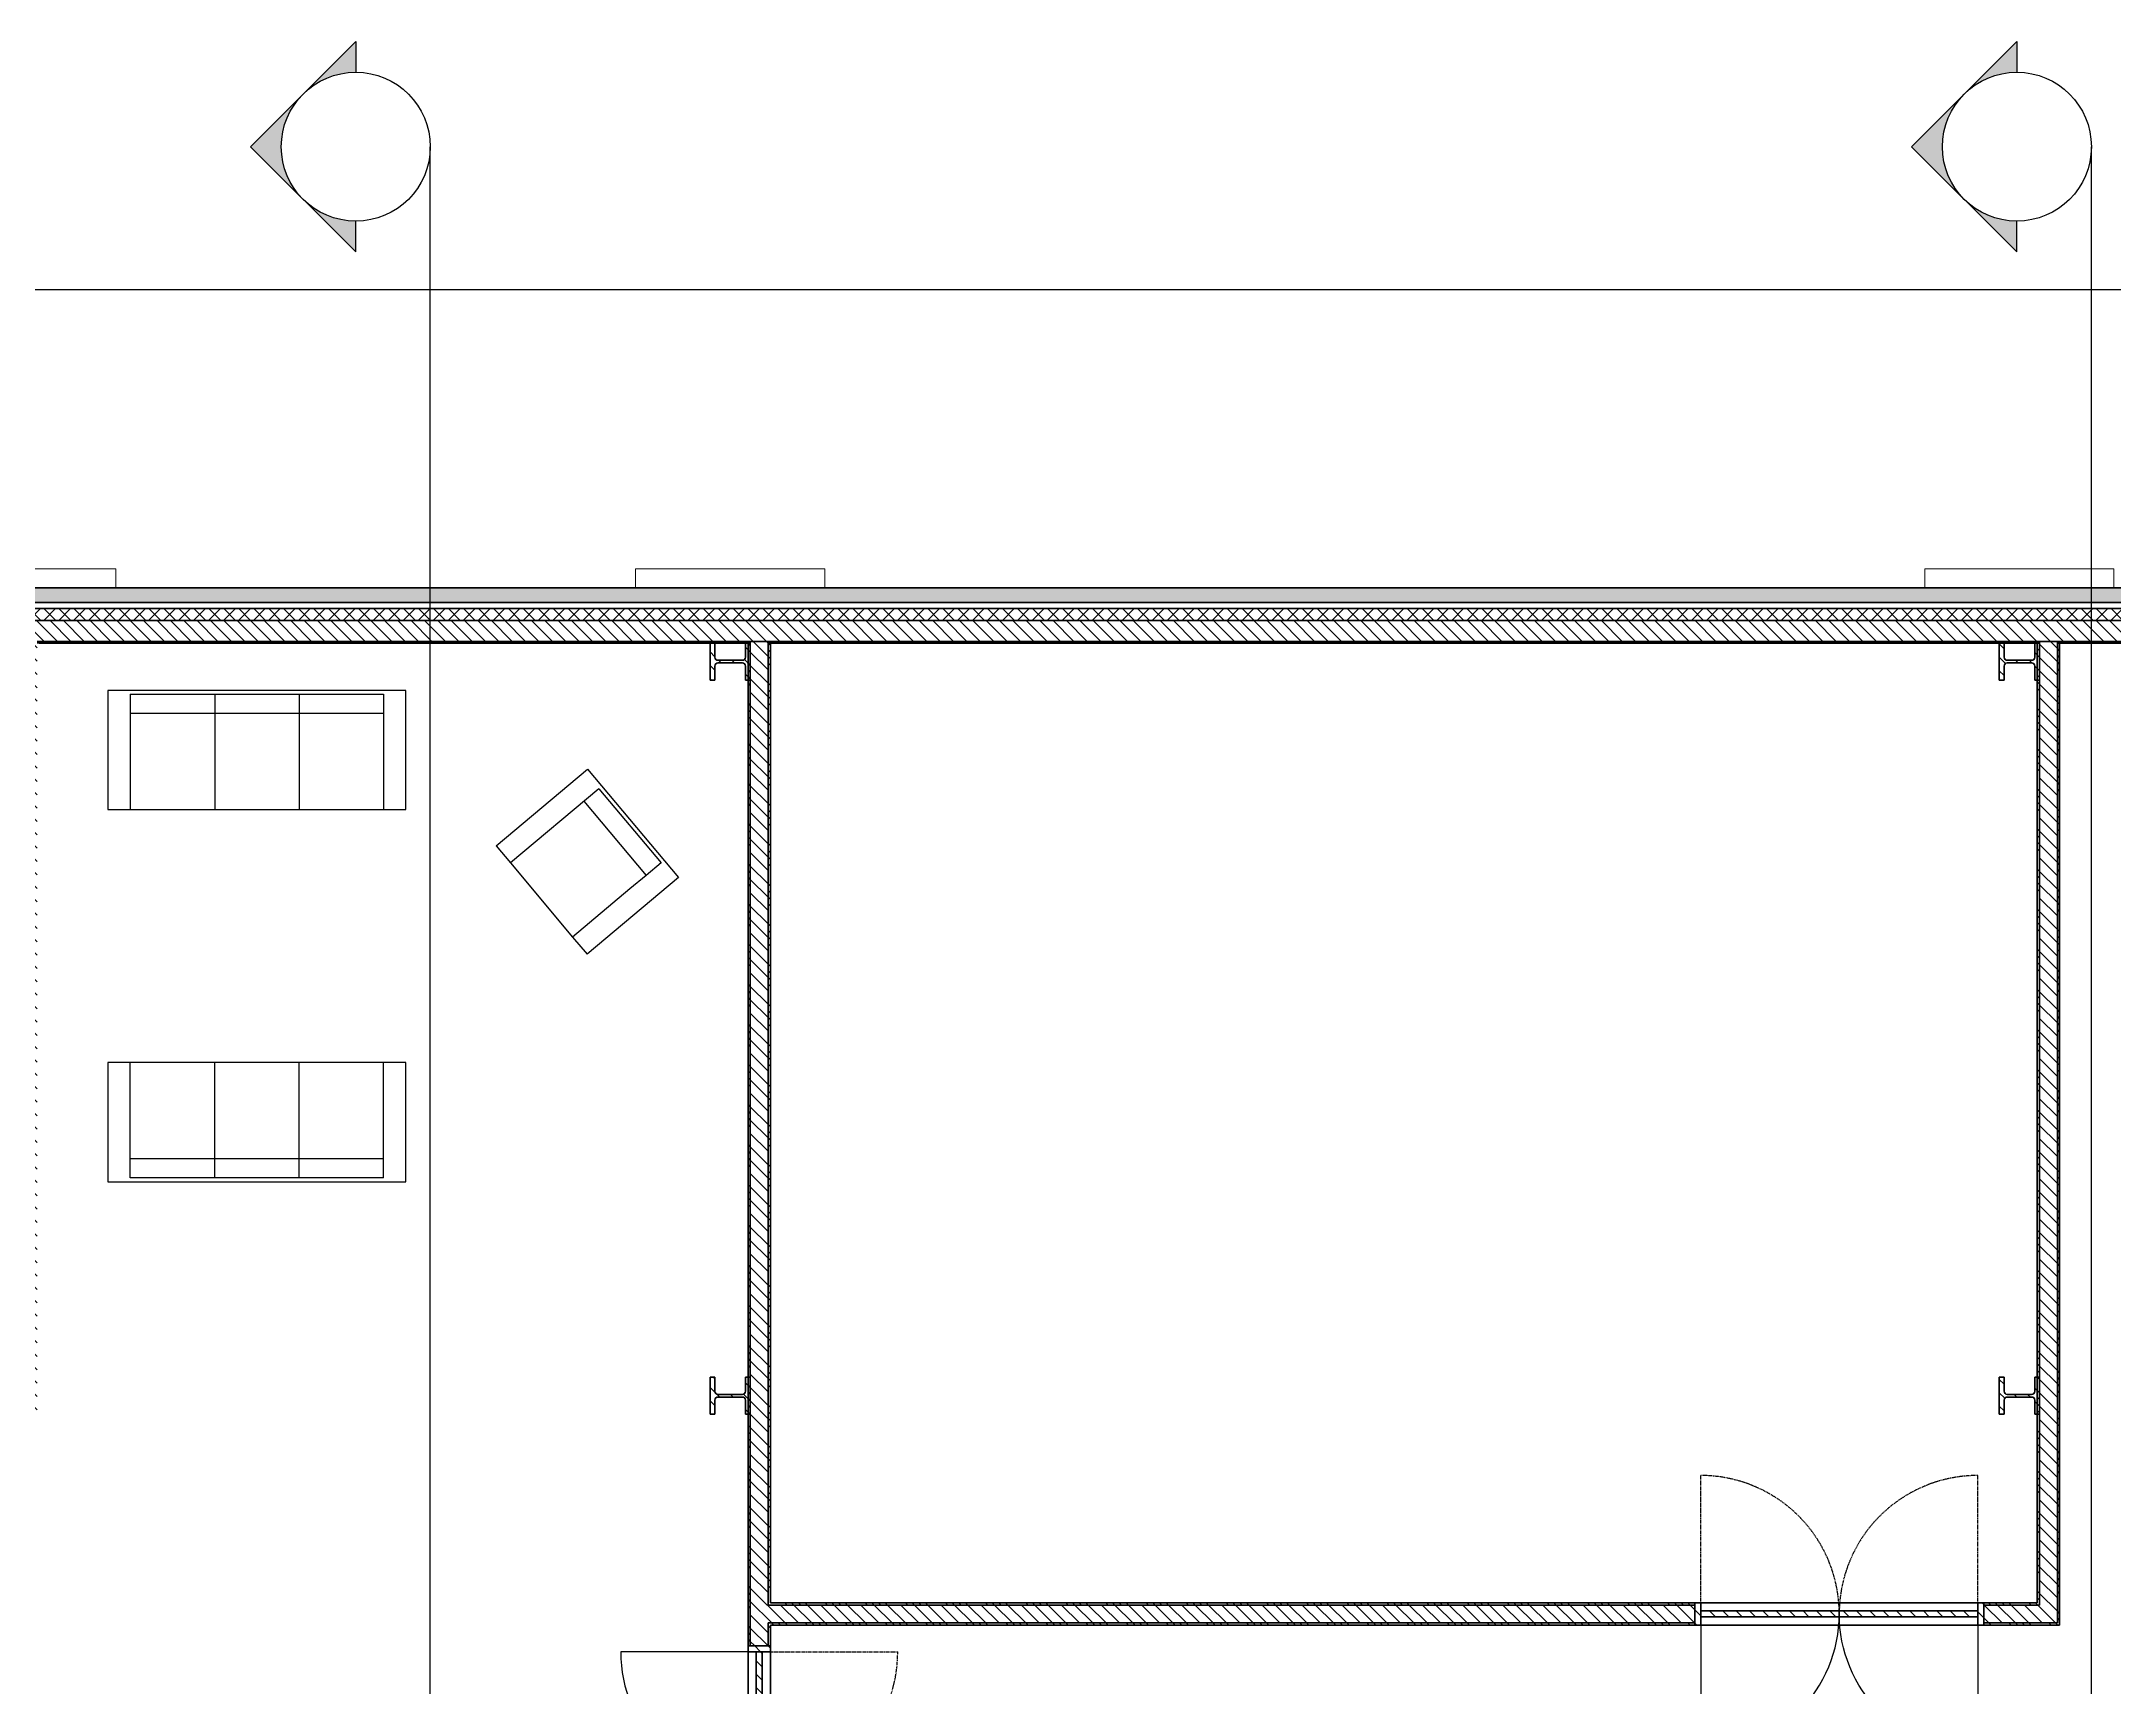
# Model space of a CAD drawing. Header units: millimetres. Extents: x -100 to 251604, y 0 to 25979.
# Drawn here: x 98307 to 112227, y 14924 to 25979 of the extents above; entities that cross this region are included whole.
import ezdxf
from ezdxf.enums import TextEntityAlignment as Align

# ---------------------------------------------------------------- set-up
doc = ezdxf.new("R2018")
doc.units = ezdxf.units.MM
doc.linetypes.add('HIDDEN', pattern=[9.525, 6.35, -3.175])
doc.layers.get('0').update_dxf_attribs({"true_color": 0xdfdfdf})
for name, color, linetype in [('Background_0', 7, 'Continuous'), ('Background_Back bricks', 7, 'Continuous'), ('Background_BRX_2D_Symbols', 7, 'Continuous'), ('Background_DOOR_FRAME', 253, 'Continuous'), ('Background_DOOR_PANEL', 255, 'Continuous'), ('Boundary_0', 7, 'Continuous'), ('Boundary_Air', 7, 'Continuous'), ('Boundary_Back bricks', 7, 'Continuous'), ('Boundary_BRX_2D+_Swing', 7, 'Continuous'), ('Boundary_Cavity Wall_ Back', 7, 'Continuous'), ('Boundary_DOOR_FRAME', 253, 'Continuous'), ('Boundary_DOOR_PANEL', 255, 'Continuous'), ('Boundary_Gypsum Board', 54, 'Continuous'), ('Boundary_Insulation_ Polyurethane Foam', 42, 'Continuous'), ('Boundary_Interior Wall Plaster_ 140', 7, 'Continuous'), ('Boundary_Plaster_ Cement', 165, 'Continuous'), ('Fill_0', 7, 'Continuous'), ('Fill_Back bricks', 7, 'Continuous'), ('Fill_DOOR_FRAME', 253, 'Continuous'), ('Fill_DOOR_PANEL', 255, 'Continuous'), ('Fill_Gypsum Board', 251, 'Continuous'), ('Fill_Insulation_ Polyurethane Foam', 42, 'Continuous'), ('Fill_Plaster_ Cement', 253, 'Continuous'), ('Fill_Supporting Wall_ Brick', 11, 'Continuous'), ('Viewport border', 7, 'Continuous')]:
    doc.layers.add(name, color=color, linetype=linetype)
for name, color, linetype, lineweight in [('Background_Air', 7, 'Continuous', 9), ('Background_Concrete_ Reinforced', 7, 'Continuous', 9), ('Background_Gypsum Board', 7, 'Continuous', 9), ('Background_Insulation_ Polyurethane Foam', 7, 'Continuous', 9), ('Background_Plaster_ Cement', 7, 'Continuous', 9), ('Background_Supporting Wall_ Brick', 7, 'Continuous', 9), ('BIM_SECTIONS', 151, 'Continuous', 25), ('Boundary_Supporting Wall_ Brick', 14, 'Continuous', 50)]:
    doc.layers.add(name, color=color, linetype=linetype, lineweight=lineweight)
doc.layers.add('BIM_ROOM_LINES', color=7, linetype='Continuous', plot=False)
doc.styles.get("Standard").update_dxf_attribs({"font": 'arial.ttf'})
pattern_1 = [(45, (-5377.5, -9300), (-44.90128, 44.90128), [])]
pattern_2 = [(45, (-5377.5, -9300), (-134.7038, 134.7038), []), (45, (-5332.6, -9300), (-134.7038, 134.7038), []), (45, (-5287.7, -9300), (-134.7038, 134.7038), []), (45, (-5242.8, -9300), (-134.7038, 134.7038), [])]

# ---------------------------------------------------------------- blocks, each defined once
blk = doc.blocks.new('*U11072')
at = {"extrusion": (0, 1, -6.12323e-17)}
for points in [[(-40, -75), (-40, 855, 0.414214), (-970, -75)], [(-1900, -75), (-1900, 855, -0.414214), (-970, -75)]]:
    blk.add_lwpolyline(points, format="xyb", dxfattribs=at)
at = {"linetype": 'HIDDEN', "extrusion": (0, 1, -6.12323e-17)}
for points in [[(-40, -75), (-40, -1005, -0.414214), (-970, -75)], [(-1900, -75), (-1900, -1005, 0.414214), (-970, -75)]]:
    blk.add_lwpolyline(points, format="xyb", dxfattribs=at)
blk = doc.blocks.new('*U11092')
for p, q in [((21348, 8611), (21348, 7811)), ((23348, 8611), (21348, 8611)), ((21498, 8586), (21498, 7811)), ((21498, 8586), (23198, 8586)), ((22065, 8586), (22065, 7811)), ((22632, 8586), (22632, 7811)), ((23198, 8586), (23198, 8458)), ((23348, 7811), (23348, 8611)), ((21498, 8458), (23198, 8458)), ((23198, 8458), (23198, 8314)), ((23198, 8314), (23198, 7811)), ((21348, 7811), (21498, 7811)), ((21498, 7811), (22065, 7811)), ((22065, 7811), (22632, 7811)), ((22632, 7811), (23198, 7811)), ((23198, 7811), (23348, 7811))]:
    blk.add_line(p, q)
blk = doc.blocks.new('*U11093')
for p, q in [((21348, 6111), (21348, 5311)), ((21498, 6111), (21348, 6111)), ((21498, 5608), (21498, 6111)), ((22065, 6111), (21498, 6111)), ((22065, 5336), (22065, 6111)), ((22632, 6111), (22065, 6111)), ((22632, 5336), (22632, 6111)), ((23198, 6111), (22632, 6111)), ((23198, 5336), (23198, 6111)), ((23348, 6111), (23198, 6111)), ((23348, 5311), (23348, 6111)), ((21498, 5464), (21498, 5608)), ((23198, 5464), (21498, 5464)), ((21498, 5336), (21498, 5464)), ((21348, 5311), (23348, 5311)), ((23198, 5336), (21498, 5336))]:
    blk.add_line(p, q)
blk = doc.blocks.new('*U11094')
for p, q in [((23954, 7567), (24567, 8081)), ((24567, 8081), (25178, 7354)), ((24644, 7950), (24050, 7452)), ((24644, 7950), (25062, 7452)), ((24544, 7866), (24962, 7368)), ((23954, 7567), (24050, 7452)), ((24050, 7452), (24468, 6954)), ((25062, 7452), (24962, 7368)), ((24853, 7277), (24468, 6954)), ((25178, 7354), (24565, 6839)), ((24962, 7368), (24853, 7277)), ((24468, 6954), (24565, 6839))]:
    blk.add_line(p, q)
blk = doc.blocks.new('_SectionCallout')
at = {"transparency": 33554508}
h = blk.add_hatch(color=0, dxfattribs=at)
h.paths.add_polyline_path([(-707, 500), (-500, 500, -0.198912), (-354, 854)])
h.paths.add_polyline_path([(0, 1207), (-354, 854, -0.414214), (354, 854)])
h.paths.add_polyline_path([(500, 500), (707, 500), (354, 854, -0.198912)])
at = {"color": 0}
for p, q in [((0, 1207), (-707, 500)), ((0, 1207), (707, 500)), ((-707, 500), (-500, 500)), ((707, 500), (500, 500))]:
    blk.add_line(p, q, dxfattribs=at)
blk.add_circle((0, 500), 500, dxfattribs=at)
at = {"color": 0, "lineweight": 30, "flags": 104}
blk.add_attdef('SECTIONNAME', text='', height=100, dxfattribs=at).set_placement((0, 500), align=Align.MIDDLE_CENTER)
blk = doc.blocks.new('Main_Floor 1__section__..%5CMainBuilding.dwg', base_point=(-3895, -13010))
at = {"layer": 'Fill_0', "extrusion": (0, 0, -1)}
h = blk.add_hatch(dxfattribs=at)
h.set_pattern_fill('ANSI31', color=256, scale=20, style=0)
h.set_pattern_definition(pattern_1)
edge = h.paths.add_edge_path()
edge.add_line((-25391, 8680), (-25423, 8680))
edge.add_line((-25423, 8680), (-25423, 8774))
edge.add_spline(control_points=[(-25423, 8774), (-25423, 8795), (-25444, 8795)], knot_values=[-0.785398, -0.785398, -0.785398, 0.785398, 0.785398, 0.785398], weights=[1, 0.707107, 1], degree=2, periodic=0)
edge.add_line((-25444, 8795), (-25608, 8795))
edge.add_spline(control_points=[(-25608, 8795), (-25629, 8795), (-25629, 8774)], knot_values=[-0.785398, -0.785398, -0.785398, 0.785398, 0.785398, 0.785398], weights=[1, 0.707107, 1], degree=2, periodic=0)
edge.add_line((-25629, 8774), (-25629, 8680))
edge.add_line((-25629, 8680), (-25661, 8680))
edge.add_line((-25661, 8680), (-25661, 8928))
edge.add_line((-25661, 8928), (-25629, 8928))
edge.add_line((-25629, 8928), (-25629, 8834))
edge.add_spline(control_points=[(-25629, 8834), (-25629, 8813), (-25608, 8813)], knot_values=[-0.785398, -0.785398, -0.785398, 0.785398, 0.785398, 0.785398], weights=[1, 0.707107, 1], degree=2, periodic=0)
edge.add_line((-25608, 8813), (-25444, 8813))
edge.add_spline(control_points=[(-25444, 8813), (-25423, 8813), (-25423, 8834)], knot_values=[-0.785398, -0.785398, -0.785398, 0.785398, 0.785398, 0.785398], weights=[1, 0.707107, 1], degree=2, periodic=0)
edge.add_line((-25423, 8834), (-25423, 8928))
edge.add_line((-25423, 8928), (-25391, 8928))
edge.add_line((-25391, 8928), (-25391, 8680))
h = blk.add_hatch(dxfattribs=at)
h.set_pattern_fill('ANSI31', color=256, scale=20, style=0)
h.set_pattern_definition(pattern_1)
edge = h.paths.add_edge_path()
edge.add_line((-34318, 8680), (-34318, 8928))
edge.add_line((-34318, 8928), (-34286, 8928))
edge.add_line((-34286, 8928), (-34286, 8834))
edge.add_spline(control_points=[(-34286, 8834), (-34286, 8813), (-34265, 8813)], knot_values=[-0.785398, -0.785398, -0.785398, 0.785398, 0.785398, 0.785398], weights=[1, 0.707107, 1], degree=2, periodic=0)
edge.add_line((-34265, 8813), (-34101, 8813))
edge.add_spline(control_points=[(-34101, 8813), (-34080, 8813), (-34080, 8834)], knot_values=[-0.785398, -0.785398, -0.785398, 0.785398, 0.785398, 0.785398], weights=[1, 0.707107, 1], degree=2, periodic=0)
edge.add_line((-34080, 8834), (-34080, 8928))
edge.add_line((-34080, 8928), (-34048, 8928))
edge.add_line((-34048, 8928), (-34048, 8680))
edge.add_line((-34048, 8680), (-34080, 8680))
edge.add_line((-34080, 8680), (-34080, 8774))
edge.add_spline(control_points=[(-34080, 8774), (-34080, 8795), (-34101, 8795)], knot_values=[-0.785398, -0.785398, -0.785398, 0.785398, 0.785398, 0.785398], weights=[1, 0.707107, 1], degree=2, periodic=0)
edge.add_line((-34101, 8795), (-34265, 8795))
edge.add_spline(control_points=[(-34265, 8795), (-34286, 8795), (-34286, 8774)], knot_values=[-0.785398, -0.785398, -0.785398, 0.785398, 0.785398, 0.785398], weights=[1, 0.707107, 1], degree=2, periodic=0)
edge.add_line((-34286, 8774), (-34286, 8680))
edge.add_line((-34286, 8680), (-34318, 8680))
h = blk.add_hatch(dxfattribs=at)
h.set_pattern_fill('ANSI31', color=256, scale=20, style=0)
h.set_pattern_definition(pattern_1)
edge = h.paths.add_edge_path()
edge.add_line((-25661, 3998), (-25629, 3998))
edge.add_line((-25629, 3998), (-25629, 3904))
edge.add_spline(control_points=[(-25629, 3904), (-25629, 3883), (-25608, 3883)], knot_values=[-0.785398, -0.785398, -0.785398, 0.785398, 0.785398, 0.785398], weights=[1, 0.707107, 1], degree=2, periodic=0)
edge.add_line((-25608, 3883), (-25444, 3883))
edge.add_spline(control_points=[(-25444, 3883), (-25423, 3883), (-25423, 3904)], knot_values=[-0.785398, -0.785398, -0.785398, 0.785398, 0.785398, 0.785398], weights=[1, 0.707107, 1], degree=2, periodic=0)
edge.add_line((-25423, 3904), (-25423, 3998))
edge.add_line((-25423, 3998), (-25391, 3998))
edge.add_line((-25391, 3998), (-25391, 3750))
edge.add_line((-25391, 3750), (-25423, 3750))
edge.add_line((-25423, 3750), (-25423, 3844))
edge.add_spline(control_points=[(-25423, 3844), (-25423, 3865), (-25444, 3865)], knot_values=[-0.785398, -0.785398, -0.785398, 0.785398, 0.785398, 0.785398], weights=[1, 0.707107, 1], degree=2, periodic=0)
edge.add_line((-25444, 3865), (-25608, 3865))
edge.add_spline(control_points=[(-25608, 3865), (-25629, 3865), (-25629, 3844)], knot_values=[-0.785398, -0.785398, -0.785398, 0.785398, 0.785398, 0.785398], weights=[1, 0.707107, 1], degree=2, periodic=0)
edge.add_line((-25629, 3844), (-25629, 3750))
edge.add_line((-25629, 3750), (-25661, 3750))
edge.add_line((-25661, 3750), (-25661, 3998))
h = blk.add_hatch(dxfattribs=at)
h.set_pattern_fill('ANSI31', color=256, scale=20, style=0)
h.set_pattern_definition(pattern_1)
edge = h.paths.add_edge_path()
edge.add_spline(control_points=[(-34286, 3904), (-34286, 3883), (-34265, 3883)], knot_values=[-0.785398, -0.785398, -0.785398, 0.785398, 0.785398, 0.785398], weights=[1, 0.707107, 1], degree=2, periodic=0)
edge.add_line((-34265, 3883), (-34101, 3883))
edge.add_spline(control_points=[(-34101, 3883), (-34080, 3883), (-34080, 3904)], knot_values=[-0.785398, -0.785398, -0.785398, 0.785398, 0.785398, 0.785398], weights=[1, 0.707107, 1], degree=2, periodic=0)
edge.add_line((-34080, 3904), (-34080, 3998))
edge.add_line((-34080, 3998), (-34048, 3998))
edge.add_line((-34048, 3998), (-34048, 3750))
edge.add_line((-34048, 3750), (-34080, 3750))
edge.add_line((-34080, 3750), (-34080, 3844))
edge.add_spline(control_points=[(-34080, 3844), (-34080, 3865), (-34101, 3865)], knot_values=[-0.785398, -0.785398, -0.785398, 0.785398, 0.785398, 0.785398], weights=[1, 0.707107, 1], degree=2, periodic=0)
edge.add_line((-34101, 3865), (-34265, 3865))
edge.add_spline(control_points=[(-34265, 3865), (-34286, 3865), (-34286, 3844)], knot_values=[-0.785398, -0.785398, -0.785398, 0.785398, 0.785398, 0.785398], weights=[1, 0.707107, 1], degree=2, periodic=0)
edge.add_line((-34286, 3844), (-34286, 3750))
edge.add_line((-34286, 3750), (-34318, 3750))
edge.add_line((-34318, 3750), (-34318, 3998))
edge.add_line((-34318, 3998), (-34286, 3998))
edge.add_line((-34286, 3998), (-34286, 3904))
at = {"layer": 'Fill_Back bricks', "extrusion": (-1.27089e-30, 5.34233e-27, -1)}
h = blk.add_hatch(dxfattribs=at)
h.set_pattern_fill('ANSI36', color=256, scale=20, style=0)
h.set_pattern_definition([(45, (-5377.5, -9300), (33.67596, 123.47852), [158.75, -31.75, 0, -31.75])])
h.paths.add_polyline_path([(-41228, 9300), (-5378, 9300), (-5468, 9210), (-5508, 9210), (-5508, 9200), (-41138, 9200), (-41138, 9210)])
at = {"layer": 'Fill_DOOR_FRAME', "extrusion": (0, 0, -1)}
h = blk.add_hatch(dxfattribs=at)
h.set_pattern_fill('ANSI31', color=256, scale=20, style=0)
h.set_pattern_definition(pattern_1)
h.paths.add_polyline_path([(-32003, 2483), (-32003, 2333), (-32043, 2333), (-32043, 2483)])
h = blk.add_hatch(dxfattribs=at)
h.set_pattern_fill('ANSI31', color=256, scale=20, style=0)
h.set_pattern_definition(pattern_1)
h.paths.add_polyline_path([(-33903, 2483), (-33903, 2333), (-33943, 2333), (-33943, 2483)])
h = blk.add_hatch(dxfattribs=at)
h.set_pattern_fill('ANSI31', color=256, scale=20, style=0)
h.set_pattern_definition(pattern_1)
h.paths.add_polyline_path([(-25796, 2193), (-25646, 2193), (-25646, 2153), (-25796, 2153)])
at = {"layer": 'Fill_DOOR_PANEL', "extrusion": (0, 0, -1)}
h = blk.add_hatch(dxfattribs=at)
h.set_pattern_fill('ANSI31', color=256, scale=20, style=0)
h.set_pattern_definition(pattern_1)
h.paths.add_polyline_path([(-32973, 2428), (-32043, 2428), (-32043, 2388), (-32973, 2388)])
h = blk.add_hatch(dxfattribs=at)
h.set_pattern_fill('ANSI31', color=256, scale=20, style=0)
h.set_pattern_definition(pattern_1)
h.paths.add_polyline_path([(-33903, 2428), (-32973, 2428), (-32973, 2388), (-33903, 2388)])
h = blk.add_hatch(dxfattribs=at)
h.set_pattern_fill('ANSI31', color=256, scale=20, style=0)
h.set_pattern_definition(pattern_1)
h.paths.add_polyline_path([(-25741, 1223), (-25741, 2153), (-25701, 2153), (-25701, 1223)])
at = {"layer": 'Fill_Gypsum Board', "extrusion": (0, 0, -1)}
h = blk.add_hatch(dxfattribs=at)
h.set_pattern_fill('ANSI34', color=256, scale=10, style=0)
h.set_pattern_definition(pattern_2)
h.paths.add_polyline_path([(-25661, 8928), (-25661, 8940), (-20872, 8940), (-20872, 8928)])
h = blk.add_hatch(dxfattribs=at)
h.set_pattern_fill('ANSI34', color=256, scale=10, style=0)
h.set_pattern_definition(pattern_2)
h.paths.add_polyline_path([(-34318, 8928), (-34318, 8940), (-25781, 8940), (-25781, 8928)])
h = blk.add_hatch(dxfattribs=at)
h.set_pattern_fill('ANSI34', color=256, scale=10, style=0)
h.set_pattern_definition(pattern_2)
h.paths.add_polyline_path([(-40908, 8928), (-40908, 8940), (-34438, 8940), (-34438, 8928)])
at = {"layer": 'Fill_Insulation_ Polyurethane Foam', "extrusion": (0, 0, -1)}
h = blk.add_hatch(dxfattribs=at)
h.set_pattern_fill('INSULATION', color=256, scale=20, style=0)
h.set_pattern_definition([(45, (-5377.5, -9300), (-50.28943, 50.28943), []), (135, (-5377.5, -9300), (-50.28943, -50.28943), [])])
h.paths.add_polyline_path([(-5508, 5560), (-5558, 5560), (-5558, 9080), (-41048, 9080), (-41048, -120), (-40828, -120), (-40828, -170), (-41098, -170), (-41098, 9160), (-5558, 9160), (-5558, 9170), (-5508, 9170)])
at = {"layer": 'Fill_Plaster_ Cement', "extrusion": (0, 0, -1)}
h = blk.add_hatch(dxfattribs=at)
h.set_pattern_fill('ANSI34', color=256, scale=10, style=0)
h.set_pattern_definition(pattern_2)
h.paths.add_polyline_path([(-25646, 2193), (-25661, 2193), (-25661, 8928), (-25646, 8928)])
h = blk.add_hatch(dxfattribs=at)
h.set_pattern_fill('ANSI34', color=256, scale=10, style=0)
h.set_pattern_definition(pattern_2)
h.paths.add_polyline_path([(-25781, 2468), (-32003, 2468), (-32003, 2483), (-25796, 2483), (-25796, 8928), (-25781, 8928)])
h = blk.add_hatch(dxfattribs=at)
h.set_pattern_fill('ANSI34', color=256, scale=10, style=0)
h.set_pattern_definition(pattern_2)
h.paths.add_polyline_path([(-34453, 8928), (-34438, 8928), (-34438, 2348), (-33943, 2348), (-33943, 2333), (-34453, 2333)])
h = blk.add_hatch(dxfattribs=at)
h.set_pattern_fill('ANSI34', color=256, scale=10, style=0)
h.set_pattern_definition(pattern_2)
h.paths.add_polyline_path([(-34303, 2483), (-33943, 2483), (-33943, 2468), (-34318, 2468), (-34318, 8928), (-34303, 8928)])
h = blk.add_hatch(dxfattribs=at)
h.set_pattern_fill('ANSI34', color=256, scale=10, style=0)
h.set_pattern_definition(pattern_2)
h.paths.add_polyline_path([(-25781, 2348), (-25781, 2193), (-25796, 2193), (-25796, 2333), (-32003, 2333), (-32003, 2348)])
at = {"layer": 'Fill_Supporting Wall_ Brick', "extrusion": (0, 0, -1)}
h = blk.add_hatch(dxfattribs=at)
h.set_pattern_fill('ANSI31', color=256, scale=20, style=0)
h.set_pattern_definition(pattern_1)
h.paths.add_polyline_path([(-19787, 5365), (-19787, 5485), (-17813, 5485), (-17813, 8940), (-20752, 8940), (-20752, 5485), (-20587, 5485), (-20587, 5365), (-20752, 5365), (-20752, 3885), (-13060, 3885), (-13060, 3765), (-20872, 3765), (-20872, 8940), (-25661, 8940), (-25661, 2193), (-25781, 2193), (-25781, 2348), (-32003, 2348), (-32003, 2468), (-25781, 2468), (-25781, 8940), (-34318, 8940), (-34318, 2468), (-33943, 2468), (-33943, 2348), (-34438, 2348), (-34438, 8940), (-40908, 8940), (-40908, 20), (-40828, 20), (-40828, -120), (-41048, -120), (-41048, 9080), (-5558, 9080), (-5558, 5560), (-5698, 5560), (-5698, 5575), (-9728, 5575), (-9728, 5695), (-5698, 5695), (-5698, 8940), (-10693, 8940), (-10693, 5695), (-10528, 5695), (-10528, 5575), (-10693, 5575), (-10693, 3765), (-11020, 3765), (-11020, 3885), (-10813, 3885), (-10813, 8940), (-13943, 8940), (-13943, 5365), (-16728, 5365), (-16728, 5485), (-14063, 5485), (-14063, 8940), (-17693, 8940), (-17693, 5485), (-17528, 5485), (-17528, 5365)])
at = {"layer": 'Background_0'}
for p, q in [((25423, 8928), (25391, 8928)), ((25391, 8928), (25391, 8680)), ((25423, 8834), (25423, 8928)), ((25629, 8928), (25629, 8834)), ((25661, 8928), (25629, 8928)), ((25661, 8680), (25661, 8928)), ((34080, 8928), (34048, 8928)), ((34048, 8928), (34048, 8680)), ((34080, 8834), (34080, 8928)), ((34286, 8928), (34286, 8834)), ((34318, 8928), (34286, 8928)), ((34318, 8680), (34318, 8928)), ((25423, 8680), (25423, 8774)), ((25608, 8813), (25444, 8813)), ((25444, 8795), (25608, 8795)), ((25629, 8774), (25629, 8680)), ((34080, 8680), (34080, 8774)), ((34265, 8813), (34101, 8813)), ((34101, 8795), (34265, 8795)), ((34286, 8774), (34286, 8680)), ((25391, 8680), (25423, 8680)), ((25629, 8680), (25661, 8680)), ((34048, 8680), (34080, 8680)), ((34286, 8680), (34318, 8680)), ((25423, 3998), (25391, 3998)), ((25391, 3998), (25391, 3750)), ((25423, 3904), (25423, 3998)), ((25661, 3998), (25629, 3998)), ((25629, 3998), (25629, 3904)), ((25661, 3750), (25661, 3998)), ((34080, 3998), (34048, 3998)), ((34048, 3998), (34048, 3750)), ((34080, 3904), (34080, 3998)), ((34318, 3998), (34286, 3998)), ((34286, 3998), (34286, 3904)), ((34318, 3750), (34318, 3998)), ((25423, 3750), (25423, 3844)), ((25608, 3883), (25444, 3883)), ((25444, 3865), (25608, 3865)), ((25629, 3844), (25629, 3750)), ((34080, 3750), (34080, 3844)), ((34265, 3883), (34101, 3883)), ((34101, 3865), (34265, 3865)), ((34286, 3844), (34286, 3750)), ((25391, 3750), (25423, 3750)), ((25629, 3750), (25661, 3750)), ((34048, 3750), (34080, 3750)), ((34286, 3750), (34318, 3750))]:
    blk.add_line(p, q, dxfattribs=at)
at = {"layer": 'Background_0', "extrusion": (0, 0, -1)}
for centre, start, end in [((-25444, 8834), 270, 0), ((-25444, 8774), 0, 90), ((-25608, 8834), 180, 270), ((-25608, 8774), 90, 180), ((-34101, 8834), 270, 0), ((-34101, 8774), 0, 90), ((-34265, 8834), 180, 270), ((-34265, 8774), 90, 180), ((-25444, 3904), 270, 0), ((-25608, 3904), 180, 270), ((-34101, 3904), 270, 0), ((-34265, 3904), 180, 270), ((-25444, 3844), 0, 90), ((-25608, 3844), 90, 180), ((-34101, 3844), 0, 90), ((-34265, 3844), 90, 180)]:
    blk.add_arc(centre, 21, start, end, dxfattribs=at)
at = {"layer": 'Background_Air'}
for p, q in [((41138, 9200), (5508, 9200)), ((5558, 9160), (41098, 9160))]:
    blk.add_line(p, q, dxfattribs=at)
at = {"layer": 'Background_Back bricks'}
for p, q in [((41228, 9300), (5378, 9300)), ((5508, 9200), (41138, 9200))]:
    blk.add_line(p, q, dxfattribs=at)
at = {"layer": 'Background_Concrete_ Reinforced'}
for p, q in [((21402, 9428), (20132, 9428)), ((21402, 9300), (21402, 9428)), ((24891, 9428), (24891, 9300)), ((26161, 9428), (24891, 9428)), ((26161, 9300), (26161, 9428)), ((33548, 9428), (33548, 9300)), ((34818, 9428), (33548, 9428)), ((34818, 9300), (34818, 9428))]:
    blk.add_line(p, q, dxfattribs=at)
at = {"layer": 'Background_DOOR_FRAME'}
for p, q in [((32043, 2483), (32003, 2483)), ((32003, 2483), (32003, 2333)), ((32043, 2333), (32043, 2483)), ((33903, 2483), (33903, 2333)), ((33943, 2483), (33903, 2483)), ((33943, 2333), (33943, 2483)), ((32003, 2333), (32043, 2333)), ((33903, 2333), (33943, 2333)), ((25646, 2193), (25646, 2153)), ((25796, 2193), (25646, 2193)), ((25646, 2153), (25796, 2153)), ((25796, 2153), (25796, 2193))]:
    blk.add_line(p, q, dxfattribs=at)
at = {"layer": 'Background_DOOR_PANEL'}
for p, q in [((32973, 2428), (32043, 2428)), ((32043, 2428), (32043, 2388)), ((32043, 2388), (32973, 2388)), ((33903, 2428), (32973, 2428)), ((32973, 2388), (32973, 2428)), ((32973, 2428), (32973, 2388)), ((32973, 2388), (33903, 2388)), ((33903, 2388), (33903, 2428)), ((25741, 2153), (25701, 2153)), ((25701, 2153), (25701, 1223)), ((25741, 1223), (25741, 2153))]:
    blk.add_line(p, q, dxfattribs=at)
at = {"layer": 'Background_Gypsum Board'}
for p, q in [((25661, 8940), (20872, 8940)), ((20872, 8928), (25661, 8928)), ((25661, 8928), (25661, 8940)), ((34318, 8940), (25781, 8940)), ((25781, 8940), (25781, 8928)), ((25781, 8928), (34318, 8928)), ((34318, 8928), (34318, 8940)), ((40908, 8940), (34438, 8940)), ((34438, 8940), (34438, 8928)), ((34438, 8928), (40908, 8928))]:
    blk.add_line(p, q, dxfattribs=at)
at = {"layer": 'Background_Insulation_ Polyurethane Foam'}
for p, q in [((41098, 9160), (5558, 9160)), ((5558, 9080), (40908, 9080))]:
    blk.add_line(p, q, dxfattribs=at)
at = {"layer": 'Background_Plaster_ Cement'}
for p, q in [((25661, 8928), (25646, 8928)), ((25646, 8928), (25646, 2193)), ((25661, 2193), (25661, 8928)), ((25796, 8928), (25781, 8928)), ((25781, 8928), (25781, 2468)), ((25796, 2483), (25796, 8928)), ((34318, 8928), (34303, 8928)), ((34303, 8928), (34303, 2483)), ((34318, 2468), (34318, 8928)), ((34438, 8928), (34438, 2348)), ((34453, 8928), (34438, 8928)), ((34453, 2333), (34453, 8928)), ((25781, 2468), (25796, 2468)), ((32003, 2483), (25796, 2483)), ((25796, 2468), (32003, 2468)), ((32003, 2468), (32003, 2483)), ((34303, 2483), (33943, 2483)), ((33943, 2483), (33943, 2468)), ((33943, 2468), (34318, 2468)), ((25781, 2348), (25781, 2193)), ((25796, 2348), (25781, 2348)), ((32003, 2348), (25796, 2348)), ((25796, 2193), (25796, 2333)), ((25796, 2333), (32003, 2333)), ((32003, 2333), (32003, 2348)), ((33943, 2348), (33943, 2333)), ((34438, 2348), (33943, 2348)), ((33943, 2333), (34453, 2333)), ((25646, 2193), (25661, 2193)), ((25781, 2193), (25796, 2193))]:
    blk.add_line(p, q, dxfattribs=at)
at = {"layer": 'Background_Supporting Wall_ Brick'}
for p, q in [((40908, 9080), (5558, 9080)), ((20872, 8940), (25661, 8940)), ((25661, 8940), (25661, 8928)), ((25661, 8928), (25661, 2193)), ((25781, 8940), (34318, 8940)), ((25781, 8928), (25781, 8940)), ((25781, 2468), (25781, 8928)), ((34318, 8940), (34318, 8928)), ((34318, 8928), (34318, 2468)), ((34438, 8928), (34438, 8940)), ((34438, 8940), (40908, 8940)), ((34438, 2348), (34438, 8928)), ((25796, 2468), (25781, 2468)), ((32003, 2468), (25796, 2468)), ((32003, 2348), (32003, 2468)), ((33943, 2468), (33943, 2348)), ((34318, 2468), (33943, 2468)), ((25781, 2193), (25781, 2348)), ((25781, 2348), (25796, 2348)), ((25796, 2348), (32003, 2348)), ((33943, 2348), (34438, 2348)), ((25661, 2193), (25781, 2193))]:
    blk.add_line(p, q, dxfattribs=at)
at = {"layer": 'BIM_ROOM_LINES'}
for p, q in [((20887, 8928), (25646, 8928)), ((25391, 8928), (20902, 8928)), ((25629, 8928), (25423, 8928)), ((25646, 8928), (25646, -8968)), ((34048, 8928), (25796, 8928)), ((25796, 2483), (25796, 8928)), ((25796, 8928), (34303, 8928)), ((34286, 8928), (34080, 8928)), ((34303, 8928), (34303, 2483)), ((34453, 8928), (40896, 8928)), ((35996, 8928), (34453, 8928)), ((34453, 2333), (34453, 8928)), ((25646, 3998), (25646, 8680)), ((34303, 3998), (34303, 8680)), ((25646, -2361), (25646, 3750)), ((34303, 2483), (34303, 3750)), ((34303, 2483), (25796, 2483)), ((32043, 2483), (33903, 2483)), ((25796, 2333), (34453, 2333)), ((25796, 32), (25796, 2333)), ((34453, 2333), (25796, 2333)), ((25796, 2153), (25796, 293))]:
    blk.add_line(p, q, dxfattribs=at)
at = {"layer": 'BIM_SECTIONS'}
for points in [[(23512, -12302), (23512, 12262)], [(34666, -12302), (34666, 12262)], [(46605, 11300), (0, 11300)]]:
    blk.add_lwpolyline(points, dxfattribs=at)
at = {"layer": 'Boundary_0'}
for p, q in [((25391, 8680), (25391, 8928)), ((25391, 8928), (25423, 8928)), ((25423, 8928), (25423, 8834)), ((25629, 8834), (25629, 8928)), ((25629, 8928), (25661, 8928)), ((25661, 8928), (25661, 8680)), ((34048, 8680), (34048, 8928)), ((34048, 8928), (34080, 8928)), ((34080, 8928), (34080, 8834)), ((34286, 8834), (34286, 8928)), ((34286, 8928), (34318, 8928)), ((34318, 8928), (34318, 8680)), ((25423, 8774), (25423, 8680)), ((25444, 8813), (25608, 8813)), ((25608, 8795), (25444, 8795)), ((25629, 8680), (25629, 8774)), ((34080, 8774), (34080, 8680)), ((34101, 8813), (34265, 8813)), ((34265, 8795), (34101, 8795)), ((34286, 8680), (34286, 8774)), ((25423, 8680), (25391, 8680)), ((25661, 8680), (25629, 8680)), ((34080, 8680), (34048, 8680)), ((34318, 8680), (34286, 8680)), ((25391, 3750), (25391, 3998)), ((25391, 3998), (25423, 3998)), ((25423, 3998), (25423, 3904)), ((25629, 3904), (25629, 3998)), ((25629, 3998), (25661, 3998)), ((25661, 3998), (25661, 3750)), ((34048, 3750), (34048, 3998)), ((34048, 3998), (34080, 3998)), ((34080, 3998), (34080, 3904)), ((34286, 3904), (34286, 3998)), ((34286, 3998), (34318, 3998)), ((34318, 3998), (34318, 3750)), ((25423, 3844), (25423, 3750)), ((25444, 3883), (25608, 3883)), ((25608, 3865), (25444, 3865)), ((25629, 3750), (25629, 3844)), ((34080, 3844), (34080, 3750)), ((34101, 3883), (34265, 3883)), ((34265, 3865), (34101, 3865)), ((34286, 3750), (34286, 3844)), ((25423, 3750), (25391, 3750)), ((25661, 3750), (25629, 3750)), ((34080, 3750), (34048, 3750)), ((34318, 3750), (34286, 3750))]:
    blk.add_line(p, q, dxfattribs=at)
for centre, start, end in [((25444, 8834), 180, 270), ((25444, 8774), 90, 180), ((25608, 8834), 270, 0), ((25608, 8774), 0, 90), ((34101, 8834), 180, 270), ((34101, 8774), 90, 180), ((34265, 8774), 0, 90), ((34265, 8834), 270, 0), ((25444, 3904), 180, 270), ((25608, 3904), 270, 0), ((34101, 3904), 180, 270), ((34265, 3904), 270, 0), ((25444, 3844), 90, 180), ((25608, 3844), 0, 90), ((34101, 3844), 90, 180), ((34265, 3844), 0, 90)]:
    blk.add_arc(centre, 21, start, end, dxfattribs=at)
at = {"layer": 'Boundary_Air'}
for p, q in [((5508, 9200), (41138, 9200)), ((41098, 9160), (5558, 9160))]:
    blk.add_line(p, q, dxfattribs=at)
at = {"layer": 'Boundary_Back bricks'}
for p, q in [((5378, 9300), (41228, 9300)), ((41138, 9200), (5508, 9200))]:
    blk.add_line(p, q, dxfattribs=at)
at = {"layer": 'Boundary_Cavity Wall_ Back'}
for p, q in [((5378, 9300), (41228, 9300)), ((25661, 8928), (20872, 8928)), ((25781, 8940), (25661, 8940)), ((25661, 8940), (25661, 8928)), ((25781, 8928), (25781, 8940)), ((34318, 8928), (25781, 8928)), ((34438, 8940), (34318, 8940)), ((34318, 8940), (34318, 8928)), ((34438, 8928), (34438, 8940)), ((40908, 8928), (34438, 8928))]:
    blk.add_line(p, q, dxfattribs=at)
at = {"layer": 'Boundary_DOOR_FRAME'}
for p, q in [((32003, 2483), (32043, 2483)), ((32003, 2333), (32003, 2483)), ((32043, 2483), (32043, 2333)), ((33903, 2483), (33943, 2483)), ((33903, 2333), (33903, 2483)), ((33943, 2483), (33943, 2333)), ((32043, 2333), (32003, 2333)), ((33943, 2333), (33903, 2333)), ((25646, 2153), (25646, 2193)), ((25646, 2193), (25796, 2193)), ((25796, 2153), (25646, 2153)), ((25796, 2193), (25796, 2153))]:
    blk.add_line(p, q, dxfattribs=at)
at = {"layer": 'Boundary_DOOR_PANEL'}
for p, q in [((32043, 2388), (32043, 2428)), ((32043, 2428), (32973, 2428)), ((32973, 2388), (32043, 2388)), ((32973, 2428), (32973, 2388)), ((32973, 2388), (32973, 2428)), ((32973, 2428), (33903, 2428)), ((33903, 2388), (32973, 2388)), ((33903, 2428), (33903, 2388)), ((25701, 1223), (25701, 2153)), ((25701, 2153), (25741, 2153)), ((25741, 2153), (25741, 1223))]:
    blk.add_line(p, q, dxfattribs=at)
at = {"layer": 'Boundary_Gypsum Board'}
for p, q in [((20872, 8940), (25661, 8940)), ((25661, 8928), (20872, 8928)), ((25661, 8940), (25661, 8928)), ((25781, 8928), (25781, 8940)), ((25781, 8940), (34318, 8940)), ((34318, 8928), (25781, 8928)), ((34318, 8940), (34318, 8928)), ((34438, 8928), (34438, 8940)), ((34438, 8940), (40908, 8940)), ((40908, 8928), (34438, 8928))]:
    blk.add_line(p, q, dxfattribs=at)
at = {"layer": 'Boundary_Insulation_ Polyurethane Foam'}
for p, q in [((5558, 9160), (41098, 9160)), ((41048, 9080), (5558, 9080))]:
    blk.add_line(p, q, dxfattribs=at)
at = {"layer": 'Boundary_Interior Wall Plaster_ 140'}
for p, q in [((25646, 2193), (25646, 8928)), ((25646, 8928), (25661, 8928)), ((25661, 8928), (25661, 8940)), ((25661, 8940), (25781, 8940)), ((25781, 8940), (25781, 8928)), ((25781, 8928), (25796, 8928)), ((25796, 8928), (25796, 2483)), ((34303, 8928), (34318, 8928)), ((34303, 2483), (34303, 8928)), ((34318, 8928), (34318, 8940)), ((34318, 8940), (34438, 8940)), ((34438, 8940), (34438, 8928)), ((34438, 8928), (34453, 8928)), ((34453, 8928), (34453, 2333)), ((25796, 2483), (32003, 2483)), ((32003, 2483), (32003, 2333)), ((33943, 2333), (33943, 2483)), ((33943, 2483), (34303, 2483)), ((32003, 2333), (25796, 2333)), ((25796, 2333), (25796, 2193)), ((34453, 2333), (33943, 2333)), ((25796, 2193), (25646, 2193))]:
    blk.add_line(p, q, dxfattribs=at)
at = {"layer": 'Boundary_Plaster_ Cement'}
for p, q in [((25646, 2193), (25646, 8928)), ((25646, 8928), (25661, 8928)), ((25661, 8928), (25661, 2193)), ((25781, 2468), (25781, 8928)), ((25781, 8928), (25796, 8928)), ((25796, 8928), (25796, 2483)), ((34303, 2483), (34303, 8928)), ((34303, 8928), (34318, 8928)), ((34318, 8928), (34318, 2468)), ((34438, 2348), (34438, 8928)), ((34438, 8928), (34453, 8928)), ((34453, 8928), (34453, 2333)), ((32003, 2468), (25781, 2468)), ((25796, 2483), (32003, 2483)), ((32003, 2483), (32003, 2468)), ((33943, 2468), (33943, 2483)), ((33943, 2483), (34303, 2483)), ((34318, 2468), (33943, 2468)), ((25781, 2348), (32003, 2348)), ((25781, 2193), (25781, 2348)), ((32003, 2333), (25796, 2333)), ((25796, 2333), (25796, 2193)), ((32003, 2348), (32003, 2333)), ((33943, 2333), (33943, 2348)), ((33943, 2348), (34438, 2348)), ((34453, 2333), (33943, 2333)), ((25661, 2193), (25646, 2193)), ((25796, 2193), (25781, 2193))]:
    blk.add_line(p, q, dxfattribs=at)
at = {"layer": 'Boundary_Supporting Wall_ Brick'}
for p, q in [((5558, 9080), (41048, 9080)), ((25661, 8940), (20872, 8940)), ((25661, 2193), (25661, 8940)), ((34318, 8940), (25781, 8940)), ((25781, 8940), (25781, 2468)), ((34318, 2468), (34318, 8940)), ((40908, 8940), (34438, 8940)), ((34438, 8940), (34438, 2348)), ((25781, 2468), (32003, 2468)), ((32003, 2468), (32003, 2348)), ((33943, 2348), (33943, 2468)), ((33943, 2468), (34318, 2468)), ((32003, 2348), (25781, 2348)), ((25781, 2348), (25781, 2193)), ((34438, 2348), (33943, 2348)), ((25781, 2193), (25661, 2193))]:
    blk.add_line(p, q, dxfattribs=at)
at = {"layer": 'Background_BRX_2D_Symbols'}
for name in ['*U11092', '*U11094', '*U11093']:
    blk.add_blockref(name, (0, 0), dxfattribs=at)
at = {"layer": 'BIM_SECTIONS', "rotation": 90}
for p in [(23512, 12262), (34666, 12262)]:
    blk.add_blockref('_SectionCallout', p, dxfattribs=at)
at = {"layer": 'Boundary_BRX_2D+_Swing', "extrusion": (0, -1, 0)}
blk.add_blockref('*U11072', (32003, 0, -2333), dxfattribs=at)
at = {"layer": 'Boundary_BRX_2D+_Swing', "extrusion": (-1, 0, 0)}
blk.add_blockref('*U11072', (-2193, 0, -25646), dxfattribs=at)

msp = doc.modelspace()

# ---------------------------------------------------------------- block references
at = {"layer": 'Viewport border'}
msp.add_blockref('Main_Floor 1__section__..%5CMainBuilding.dwg', (73510, 0), dxfattribs=at)

doc.saveas('drawing.dxf')
